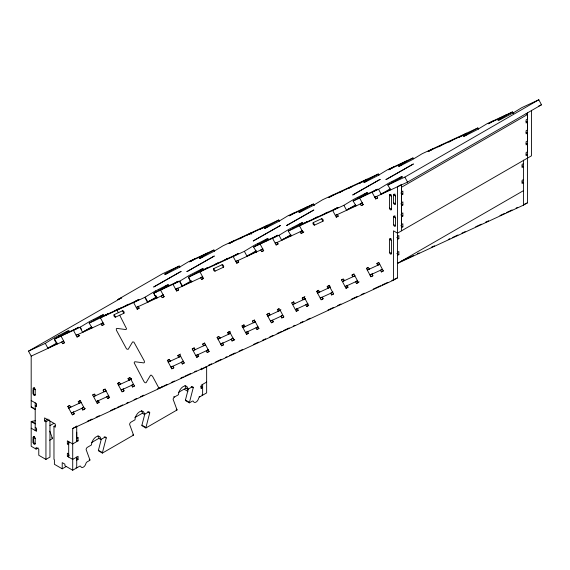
<?xml version="1.0" encoding="UTF-8"?>
<svg xmlns="http://www.w3.org/2000/svg" width="570" height="570" viewBox="0 0 570 570"><rect width="100%" height="100%" fill="white"/><g stroke="black" fill="none" stroke-linecap="round" stroke-linejoin="round"><path stroke-width="0.85" d="M35.205 443.667L33.195 442.512L33.195 437.354A1.418 0.819 60 0 1 34.2 436.777A1.418 0.819 60 0 1 35.205 438.515L35.205 443.667A1.418 0.819 60 0 1 34.2 444.251A1.418 0.819 60 0 1 33.195 442.512L33.195 438.644M33.195 389.844L33.195 393.706A1.418 0.819 60 0 0 34.2 395.452A1.418 0.819 60 0 0 35.205 394.868L35.205 389.716A1.418 0.819 60 0 0 34.2 387.971A1.418 0.819 60 0 0 33.195 388.555L33.195 393.706L35.205 394.868M76.729 432.231L76.722 438.515L78.062 437.739L78.062 440.831L72.711 443.93L67.353 440.838L67.353 443.93L68.692 444.7M66.234 466.488L62.215 468.804L62.215 462.619L64.895 464.165L64.895 465.711L72.711 470.222L72.711 428.505L393.492 280.184L393.492 230.829L397.511 233.151L397.511 186.753L401.529 184.431L401.529 230.829M527.435 158.139L527.435 112.618M531.454 110.295L531.454 155.824L397.511 233.151M144.837 413.92L141.93 425.17A1.895 1.09 -60 0 0 141.88 425.647L145.892 427.963A1.895 1.09 -60 0 1 145.948 427.493L149.725 412.865A1.895 1.09 -60 0 0 148.385 412.096L144.367 414.411A6.626 3.826 -60 0 0 139.678 411.704A6.626 3.826 -60 0 0 134.99 419.826L130.972 422.149A1.895 1.09 -60 0 0 129.632 424.465L133.401 434.732A1.895 1.097 -60 0 1 133.458 435.145L102.386 453.086L98.368 450.763A1.895 1.097 -60 0 1 98.425 450.293L101.253 439.32M104.203 436.827L106.212 437.988L102.443 452.608A1.895 1.097 -60 0 0 102.386 453.086M200.619 369.303L201.288 369.688L206.646 366.596L206.646 392.894L199.806 396.841A1.895 1.09 -60 0 0 198.731 398.081L198.168 399.634A3.791 2.187 -60 0 1 193.871 402.114L193.301 401.216A1.895 1.09 -60 0 0 192.225 401.216L189.404 402.847L185.385 400.525A1.895 1.097 -60 0 1 185.442 400.055L188.271 389.082M191.221 386.588L193.23 387.75L189.461 402.37A1.895 1.097 -60 0 0 189.404 402.847M57.427 343.974L54.528 339.093L79.95 327.337L89.839 321.352L101.759 315.281L102.899 314.839L100.555 316.371L103.868 314.868L89.191 323.069L92.084 327.95M89.191 323.069L144.83 297.341L154.698 291.363L166.639 285.278L167.779 284.843L165.435 286.375L168.749 284.872L154.491 292.83C152.924 293.244 156.814 298.274 157.071 297.889M154.071 293.065L179.486 281.316L189.375 275.331L201.296 269.254L202.443 268.819L200.091 270.351L203.405 268.848L189.147 276.806C187.908 277.07 190.957 282.734 191.841 281.801M156.422 296.885L147.516 302.342L144.83 297.341M191.385 280.689L182.172 286.318L179.486 281.316M214.562 251.256L213.885 250.009L199.229 258.182L202.521 256.7L200.177 258.238L201.317 257.797L213.258 251.712L223.127 245.734L278.766 220.013L279.442 221.26M188.727 277.041L244.366 251.32L254.234 245.342L266.176 239.258L267.323 238.823L264.972 240.355L268.285 238.844L253.607 247.045L256.5 251.933M253.607 247.045L279.022 235.296L288.912 229.311L300.832 223.233L301.979 222.799L299.628 224.331L302.941 222.827L288.263 231.021L291.156 235.909M356.036 205.905L353.144 201.025L378.558 189.276L388.448 183.291L400.368 177.213L401.515 176.771L399.164 178.31L402.477 176.8L387.799 185.001L390.692 189.881M34.92 408.84L35.589 409.224A1.895 1.097 -60 0 1 35.205 409.509L31.186 407.194L31.186 356.129L28.5 351.127L45.294 343.361L53.886 338.074L65.407 332.125L68.243 330.864L65.899 332.395L69.205 330.892L54.528 339.093M288.263 231.021L343.902 205.3L353.77 199.322L365.712 193.237L366.859 192.795L364.508 194.334L367.821 192.824L353.144 201.025M28.5 351.127L121.773 297.732L117.79 299.571L162.443 273.792L179.229 266.033L179.906 267.28M194.961 258.759L189.603 261.851L192.931 260.162M67.025 332.852L68.364 332.075L61.019 336.093L64.602 342.755L62.614 343.682L61.717 342.014L63.056 341.238M75.489 328.94L78.817 327.244L73.459 330.336L77.043 337.005L79.038 336.086L78.14 334.419M201.395 256.251L200.056 257.02L207.402 253.009M106.426 314.633L107.766 313.863L100.42 317.875L104.004 324.544L102.016 325.463L101.118 323.796L102.621 322.926M234.363 240.54L229.005 243.639L232.332 241.944M114.891 310.721L118.218 309.026L116.879 309.802M240.789 238.032L239.45 238.802L242.784 237.113M121.025 307.886L117.007 310.201L118.353 312.702M246.931 235.196L250.95 232.873M125.172 305.969L128.507 304.273L127.167 305.043M253.066 232.353L249.738 234.049L251.078 233.272L251.527 234.106M77.677 334.455L76.152 335.338L103.106 322.877M135.624 301.131L138.952 299.442L133.601 302.535L137.185 309.204L139.173 308.277L138.275 306.61M261.53 228.442L260.191 229.218L267.537 225.2M62.614 343.682L64.624 342.52M77.043 337.005L79.722 335.459M294.498 212.738L289.14 215.831L292.467 214.135M166.561 286.831L167.901 286.055L160.555 290.066L164.139 296.735L162.151 297.654L161.253 295.987L163.262 294.833M175.026 282.919L178.353 281.224L172.995 284.316L176.586 290.985L178.574 290.066L177.676 288.399M300.932 210.223L299.592 211L306.938 206.988M102.016 325.463L104.025 324.302M138.581 306.211L136.287 307.536L163.241 295.068M333.899 194.52L328.541 197.612L331.868 195.923M205.962 268.613L207.302 267.836L199.956 271.854L203.54 278.516L201.552 279.442L200.654 277.775L202.663 276.614M137.185 309.204L139.194 308.042M214.427 264.701L217.754 263.005L216.415 263.782M340.333 192.012L338.993 192.781L342.321 191.085M224.708 259.941L228.043 258.253L226.703 259.022M350.614 187.252L349.275 188.029L352.609 186.333M177.983 287.993L175.688 289.318L202.642 276.849M235.161 255.111L238.495 253.415L233.137 256.514L236.721 263.176L238.709 262.257L237.811 260.59M361.067 182.421L359.727 183.198L367.073 179.179M162.151 297.654L164.16 296.5M176.586 290.985L178.595 289.824M394.034 166.718L388.676 169.81L392.003 168.114M266.105 240.804L267.444 240.034L260.091 244.046L263.675 250.715L261.687 251.634L260.789 249.966L262.798 248.805M274.562 236.892L277.896 235.203L272.538 238.296L276.122 244.965L278.11 244.038L277.212 242.371M400.468 164.203L399.128 164.979L406.474 160.961M201.552 279.442L203.561 278.281M237.355 260.625L235.823 261.509L262.784 249.047M433.435 148.499L428.077 151.591L431.405 149.896M305.506 222.592L306.838 221.816L299.492 225.827L303.076 232.496L303.746 232.111M236.721 263.176L238.73 262.015M313.963 218.681L317.291 216.985L315.951 217.754M439.869 145.984L438.53 146.761L441.857 145.065M324.252 213.921L327.579 212.225L326.24 213.002M450.15 141.232L448.811 142.008L452.145 140.313M276.756 242.414L275.224 243.297L302.178 230.829M334.697 209.09L338.031 207.394L332.673 210.487L336.257 217.156L338.245 216.237L337.355 214.569M460.603 136.401L459.263 137.171L466.616 133.159M261.687 251.634L263.696 250.472M276.122 244.965L278.132 243.803M302.449 230.444L300.19 231.748L301.088 233.415L303.076 232.496M493.57 120.698L488.212 123.79L491.547 122.094M365.641 194.783L366.98 194.014L359.627 198.025L363.218 204.694L361.223 205.613L360.326 203.946L362.335 202.785M374.098 190.872L377.433 189.176L372.075 192.275L375.659 198.937L377.646 198.018L376.749 196.351M500.004 118.182L498.665 118.959L506.01 114.941M301.088 233.415L303.767 231.869M34.535 387.778L33.195 388.555L35.205 389.716L34.535 389.324M336.891 214.605L335.36 215.489L362.32 203.027M387.799 185.001L404.871 177.106L538.814 99.778L541.5 104.78L407.557 182.108L374.761 197.27L376.293 196.386M336.257 217.156L338.267 215.994M361.223 205.613L363.233 204.452M375.659 198.937L377.668 197.783M526.096 154.149L527.435 154.919L526.096 155.696L526.096 152.596L527.435 151.827L527.435 144.096L526.096 144.865L526.096 141.773L527.435 140.997L527.435 133.074L526.096 133.843L526.096 130.751L527.435 129.981L527.435 122.244L526.096 123.02L526.096 119.928L527.435 119.151L527.435 114.549L401.529 187.238L401.529 191.841L402.869 191.071L402.869 194.163L401.529 194.933L401.529 202.671L402.869 201.894L402.869 204.986L401.529 205.763L401.529 213.693L402.869 212.916L402.869 216.009L401.529 216.785L401.529 224.516L402.869 223.746L402.869 226.839L401.529 227.608M391.006 194.313L389.474 195.196L389.474 208.079A1.418 0.819 60 0 0 390.478 209.824A1.418 0.819 60 0 0 391.483 209.24L391.483 196.351A1.418 0.819 60 0 0 390.478 194.612A1.418 0.819 60 0 0 389.474 195.196L391.483 196.351M395.024 194.049L393.492 194.933L393.492 202.671A1.418 0.819 60 0 0 394.497 204.409A1.418 0.819 60 0 0 395.502 203.832L395.502 196.094A1.418 0.819 60 0 0 394.497 194.356A1.418 0.819 60 0 0 393.492 194.933L395.502 196.094M36.544 405.184L35.205 405.954L36.544 406.731L36.544 403.638L31.186 400.539M395.024 215.902L393.492 216.785L393.492 224.516A1.418 0.819 60 0 0 394.497 226.254A1.418 0.819 60 0 0 395.502 225.677L395.502 217.947A1.418 0.819 60 0 0 394.497 216.201A1.418 0.819 60 0 0 393.492 216.785L395.502 217.947M73.373 412.238L74.271 413.905L72.283 414.825L67.802 406.488L69.141 405.719M62.215 468.804L54.399 464.293L54.399 459.655L53.972 459.406L53.972 426.41L55.311 427.186L55.311 424.094L44.602 417.91L44.602 421.002L47.951 419.064M81.161 402.164L79.152 403.325L78.254 401.658L80.263 400.496M70.993 406.83L68.699 408.156L81.139 402.406M44.602 421.002L45.942 421.772L49.291 419.841M98.261 400.731L99.159 402.399L97.164 403.318L92.682 394.982L94.022 394.212M106.041 390.657L104.032 391.818L103.134 390.151L105.144 388.989M95.112 395.765L93.58 396.649L106.027 390.899M36.736 429.637L35.205 430.521L35.205 402.862M123.149 389.224L124.039 390.892L122.051 391.811L117.57 383.482L119.579 382.32M131.599 378.765L128.92 380.311L128.022 378.644L130.031 377.49M120.762 383.817L118.467 385.149L130.908 379.392M73.68 411.832L71.385 413.157L83.826 407.407M49.961 425.612L53.744 423.424M83.847 407.165L81.838 408.327L82.736 409.994L84.723 409.068L80.242 400.739L78.254 401.658M33.865 437.739L33.195 437.354L34.535 436.577M72.283 414.825L74.292 413.663M172.917 366.218L173.807 367.878L171.819 368.804L167.338 360.468L169.347 359.307M98.567 400.325L96.273 401.651L108.713 395.901M53.972 426.41L55.311 425.64M82.736 409.994L85.415 408.448M180.697 356.143L178.688 357.305L177.79 355.637L180.469 354.091M108.058 396.043L106.718 396.82L107.616 398.487L109.611 397.568L105.129 389.232L103.134 390.151M170.53 360.81L168.236 362.135L180.676 356.385M97.164 403.318L99.173 402.156M197.797 354.711L198.695 356.378L196.707 357.297L192.225 348.961L194.235 347.8M123.448 388.818L121.153 390.144L133.594 384.394M107.616 398.487L109.625 397.326M205.578 344.636L203.568 345.798L202.671 344.13L204.68 342.969M133.116 384.444L131.606 385.313L132.504 386.98L134.492 386.061L130.01 377.725L128.022 378.644M33.195 442.512L34.001 442.042M195.417 349.303L193.116 350.628L205.563 344.879M122.051 391.811L124.061 390.649M222.685 343.204L223.583 344.871L221.588 345.791L217.106 337.454L218.445 336.685M132.504 386.98L134.513 385.819M230.465 333.129L228.456 334.291L227.558 332.623L229.567 331.462M227.558 332.623L230.216 331.32M391.006 238.517L389.474 239.4L389.474 252.289A1.418 0.819 60 0 0 390.478 254.028A1.418 0.819 60 0 0 391.483 253.451L391.483 240.561A1.418 0.819 60 0 0 390.478 238.823A1.418 0.819 60 0 0 389.474 239.4L391.483 240.561M220.298 337.796L218.004 339.121L230.444 333.372M247.565 331.697L248.463 333.365L246.475 334.284L241.994 325.954L244.003 324.793M172.453 366.253L170.922 367.137L183.369 361.38M397.511 236.308L398.85 235.531L398.85 238.631L397.511 239.4M523.417 163.618L522.077 164.388L522.077 167.48L523.417 166.711L522.077 165.934M255.346 321.623L253.337 322.784L252.446 321.117L254.455 319.962M183.383 361.145L181.374 362.306L182.272 363.966L184.26 363.047L179.778 354.718L177.79 355.637M245.186 326.289L242.884 327.615L255.332 321.865M171.819 368.804L173.829 367.643M272.453 320.19L273.351 321.858L271.356 322.777L266.874 314.448L268.883 313.286M197.341 354.747L195.809 355.63L208.249 349.88M266.874 314.448L269.539 313.137M49.626 440.24L52.447 438.608A1.895 1.097 -60 0 0 52.39 438.202L49.797 431.141M182.272 363.966L184.281 362.812M280.903 309.731L278.224 311.277L277.326 309.617L278.666 308.84M208.271 349.638L206.262 350.799L207.152 352.467L209.147 351.54L204.666 343.211L202.671 344.13M35.611 420.696L31.571 421.394A1.895 1.097 -60 0 0 31.186 421.551L31.186 446.253L36.095 449.089L38.105 447.927M72.711 428.505L76.052 426.567M270.066 314.79L267.772 316.115L280.212 310.358M196.707 357.297L198.716 356.136M297.333 308.691L298.231 310.351L296.243 311.277L291.762 302.941L293.771 301.779M222.991 342.798L220.69 344.123L233.137 338.373M207.152 352.467L209.162 351.305M305.114 298.616L303.105 299.777L302.214 298.11L304.893 296.564M233.151 338.131L231.142 339.293L232.04 340.96L234.697 339.649M294.954 303.283L292.659 304.608L305.1 298.851M221.588 345.791L223.597 344.629M322.221 297.184L323.119 298.851L321.124 299.77L316.642 291.434L318.651 290.272M247.872 331.291L245.577 332.616L258.018 326.867M232.04 340.96L234.719 339.414M327.764 286.218L329.104 285.442M257.369 327.016L256.03 327.786L256.928 329.453L258.915 328.534L254.434 320.197L252.446 321.117M330.5 286.817L327.992 288.27L327.094 286.603L329.759 285.292M319.834 291.776L317.54 293.101L329.98 287.351M246.475 334.284L248.484 333.122M347.102 285.677L347.999 287.344L346.011 288.263L341.53 279.927L342.869 279.158M271.99 320.226L270.458 321.117L282.905 315.36M256.928 329.453L258.93 328.291M354.889 275.602L352.88 276.764L351.982 275.096L353.991 273.935M282.25 315.509L280.91 316.279L281.808 317.946L283.796 317.027L279.321 308.691L277.326 309.617M344.722 280.269L342.428 281.594L354.868 275.844M271.356 322.777L273.365 321.623M371.989 274.17L372.887 275.837L370.892 276.756L366.41 268.427L367.75 267.651M296.877 308.726L295.346 309.61L307.786 303.853M281.808 317.946L283.817 316.785M379.77 264.095L377.76 265.257L376.863 263.589L378.872 262.435M307.807 303.618L305.798 304.772L306.696 306.439L308.684 305.52L304.202 297.191L302.214 298.11M397.511 252.289L398.85 251.513L398.85 254.612L397.511 255.381M523.417 179.6L522.077 180.369L522.077 183.469L523.417 182.692L522.077 181.916M369.602 268.762L367.308 270.087L379.748 264.338M296.243 311.277L298.252 310.116M67.353 443.93L69.362 442.769M321.758 297.219L320.226 298.103L332.673 292.353M306.696 306.439L308.705 305.285M332.944 291.968L330.678 293.272L331.576 294.939L333.571 294.013L329.089 285.684M321.124 299.77L323.133 298.609M347.408 285.271L345.114 286.596L357.554 280.846M36.095 449.089L36.095 447.536L38.774 449.089L38.774 455.273L45.942 459.406L49.953 457.09L49.953 421.202M331.576 294.939L333.585 293.778M357.575 280.604L355.566 281.765L356.464 283.433L358.452 282.513L353.97 274.177L351.982 275.096M346.011 288.263L348.021 287.102M372.296 273.764L370.001 275.089L382.442 269.339M356.464 283.433L359.143 281.886M381.786 269.489L380.447 270.258L381.344 271.926L383.339 271.007L378.858 262.67L376.863 263.589M370.892 276.756L372.901 275.595M381.344 271.926L383.353 270.764M397.511 263.368L523.417 190.679M68.692 453.984L67.353 453.207L67.353 456.299L69.362 455.145M91.35 442.705L98.845 438.373L100.854 439.534L104.873 437.211A1.895 1.09 -60 0 1 106.212 437.988M134.855 417.582L142.358 413.25L144.367 414.411M178.574 392.345L185.863 388.134L187.872 389.296L191.891 386.973A1.895 1.09 -60 0 1 193.23 387.75M145.892 427.963L176.971 410.022A1.895 1.097 -60 0 0 176.914 409.616L173.138 399.349A1.895 1.09 -60 0 1 174.477 397.026L178.496 394.704A6.626 3.826 -60 0 1 183.184 386.588A6.626 3.826 -60 0 1 187.872 389.296M206.646 382.064L201.288 385.156L201.288 388.248L200.619 387.864M76.722 460.168L78.062 459.392L78.062 456.299L72.711 459.399L67.353 456.299M201.288 388.248L202.628 387.479L200.619 386.318M393.492 280.184L397.511 277.861L397.511 232.838M397.347 263.461L523.417 205.171L527.435 202.856L527.435 157.904M72.711 470.222L79.551 466.267A1.895 1.097 -60 0 1 80.627 466.274L81.189 467.172A3.791 2.187 -60 0 0 85.486 464.685L86.056 463.139A1.895 1.097 -60 0 1 87.124 461.892L89.953 460.261A1.888 1.09 -60 0 0 89.896 459.855L86.127 449.588A1.895 1.09 -60 0 1 87.467 447.265L91.478 444.942A6.626 3.826 -60 0 1 96.166 436.827A6.626 3.826 -60 0 1 100.854 439.534M179.229 266.033L164.566 274.206L167.865 272.724L165.514 274.256L166.661 273.821L178.581 267.743L188.47 261.758L213.885 250.009M278.766 220.013L264.11 228.185L267.401 226.703L265.057 228.235L266.197 227.801L278.124 221.723L288.007 215.738L313.429 203.989L314.319 205.656M313.429 203.989L298.751 212.183L302.064 210.679L299.713 212.211L300.86 211.776L312.795 205.692L322.663 199.714L378.309 173.985L378.979 175.239M378.309 173.985L363.632 182.186L366.945 180.683L364.593 182.215L365.741 181.773L377.661 175.703L387.55 169.718L412.965 157.961L413.414 158.795M412.965 157.961L398.288 166.162L401.601 164.659L399.249 166.191L400.397 165.756L412.331 159.664L422.206 153.693L477.845 127.965L478.515 129.219M477.845 127.965L463.168 136.166L466.481 134.655L464.13 136.194L465.277 135.753L477.197 129.675L487.086 123.697L512.501 111.941L513.399 113.608M512.501 111.941L497.838 120.113L501.137 118.638L498.786 120.17L501.621 118.909L513.15 112.96L521.742 107.673L538.814 99.778M91.514 326.895L82.636 332.339L79.95 327.337M390.129 188.827L381.252 194.27L378.558 189.276M56.886 342.905L47.98 348.363L45.294 343.361M355.495 204.837L346.589 210.294L343.902 205.3M256.286 250.679L247.052 256.322L244.366 251.32M290.921 234.669L281.708 240.298L279.022 235.296M190.943 261.081L203.383 255.324M230.344 242.863L263.518 227.523M290.479 215.061L302.919 209.304M329.88 196.842L363.054 181.502M390.015 169.034L402.456 163.284M429.417 150.822L462.598 135.482M489.552 123.013L501.992 117.263M538.657 106.091L541.5 104.78M65.037 333.771L77.477 328.021M104.438 315.552L137.612 300.212M164.573 287.75L177.013 281.993M203.974 269.532L237.156 254.191M264.11 241.73L276.557 235.973M303.511 223.511L336.692 208.171M363.646 195.702L376.093 189.953M114.207 314.619L122.5 310.785A1.418 0.819 60 0 1 123.918 311.69A1.418 0.819 60 0 1 123.847 313.286L115.546 317.12A1.418 0.819 60 0 1 114.128 316.215A1.418 0.819 60 0 1 114.207 314.619L115.546 317.12M213.743 268.598L222.036 264.765A1.418 0.819 60 0 1 223.454 265.67A1.418 0.819 60 0 1 223.383 267.266L215.09 271.099A1.418 0.819 60 0 1 213.665 270.194A1.418 0.819 60 0 1 213.743 268.598L215.09 271.099M313.279 222.578L321.573 218.745A1.418 0.819 60 0 1 322.99 219.649A1.418 0.819 60 0 1 322.919 221.245L314.626 225.079A1.418 0.819 60 0 1 313.208 224.174A1.418 0.819 60 0 1 313.279 222.578L314.626 225.079M48.058 347.864L56.893 343.774M84.538 330.999L91.663 327.7M147.844 301.73L157.349 297.333M184.074 284.979L191.997 281.316M247.38 255.709L256.094 251.676M282.82 239.322L290.743 235.659M347.707 209.318L355.63 205.656M380.767 194.035L390.35 189.603M31.186 356.129L63.705 341.088M67.802 406.488L69.789 405.569L70.687 407.236M92.682 394.982L94.677 394.062L95.575 395.73M117.57 383.482L119.558 382.555L120.455 384.223M167.338 360.468L169.326 359.549L170.223 361.216M192.225 348.961L194.213 348.042L195.111 349.709M217.106 337.454L219.101 336.535L219.992 338.202M241.994 325.954L243.981 325.028L244.879 326.695M291.762 302.941L293.75 302.022L294.647 303.689M316.642 291.434L318.637 290.515L319.535 292.182M341.53 279.927L343.518 279.008L344.415 280.675M366.41 268.427L368.405 267.501L369.303 269.168M129.091 379.77L131.399 378.708M228.627 333.749L230.166 333.037M243.376 326.931L244.915 326.218M303.283 299.236L304.822 298.523M318.031 292.417L319.57 291.705M401.366 261.145L406.211 258.901M407.828 258.153L413.485 255.538M417.525 253.671L419.142 252.923M431.269 247.316L434.497 245.827M448.234 239.471L449.851 238.723M452.281 237.605L457.938 234.99M461.978 233.116L465.205 231.627M475.715 226.767L481.372 224.153M485.412 222.286L488.647 220.79M499.961 215.56L504.806 213.315M506.424 212.567L512.081 209.952M516.121 208.086L517.738 207.338M523.395 204.723L527.435 202.856M87.224 421.33L92.069 419.085M96.109 417.219L99.344 415.722M110.651 410.5L115.496 408.255M117.114 407.507L122.764 404.892M126.804 403.026L128.421 402.285M134.071 399.67L136.494 398.544M140.534 396.677L143.761 395.188M157.498 388.84L159.921 387.714M161.531 386.973L163.148 386.225L159.13 388.541L152.568 376.343L151.25 375.117L150.53 375.231L146.062 382.734L145.058 382.734L144.018 381.629L134.142 362.784L134.762 361.715L143.904 362.919L144.516 362.171L144.182 360.739L133.893 342.086L132.603 341.9L128.136 349.396L126.561 348.947L116.394 330.194L116.294 328.84L116.836 328.377L125.984 329.581L126.59 328.84L119.7 315.203M163.96 385.847L167.188 384.358M171.228 382.484L174.463 380.995M180.932 378.003L183.355 376.884M184.972 376.136L190.629 373.521M194.669 371.647L196.287 370.906M208.406 365.299L211.641 363.803M215.681 361.936L221.338 359.321M225.378 357.454L226.995 356.706M229.418 355.58L235.075 352.965M239.115 351.099L242.35 349.602M253.664 344.373L258.509 342.128M262.549 340.262L265.784 338.772M269.824 336.899L273.059 335.409M277.098 333.536L281.951 331.298M283.561 330.55L289.218 327.935M293.265 326.061L294.875 325.32M300.533 322.698L302.962 321.58M307.002 319.713L310.23 318.217M328.014 309.995L333.671 307.38M337.711 305.513L340.945 304.017M351.448 299.165L357.105 296.543M361.145 294.676L364.38 293.18M373.272 289.076L380.539 285.713M382.156 284.964L387.814 282.349M391.854 280.476L397.511 277.861M526.096 113.779L527.435 114.549M526.096 121.474L527.435 122.244M526.096 132.297L527.435 133.074M526.096 143.319L527.435 144.096M400.86 193.002L402.869 194.163M400.86 203.832L402.869 204.986M393.492 202.671L395.502 203.832M389.474 208.079L391.483 209.24M400.86 214.847L402.869 216.009M400.86 225.677L402.869 226.839M393.492 224.516L395.502 225.677M396.841 237.469L398.85 238.631M396.841 253.451L398.85 254.612M389.474 252.289L391.483 253.451M201.958 394.825L202.628 395.209L202.628 384.387M199.137 396.456L199.806 396.841M184.324 389.281L187.879 391.334M185.442 400.047L188.791 401.985M173.807 396.642L174.477 397.026M176.244 409.224L176.914 409.616M176.301 409.638L176.971 410.022M147.715 411.704L149.725 412.865M141.93 425.17L145.279 427.101M132.789 434.76L133.458 435.145M32.241 407.293L33.58 408.07M77.392 437.354L78.062 437.739M98.425 450.293L101.773 452.224M76.722 440.061L78.062 440.831M31.571 421.394L34.92 423.325M31.186 421.551L35.205 423.873A1.895 1.097 -60 0 1 35.589 423.717M35.205 427.436L36.544 428.205L36.544 431.298L31.186 428.205M51.72 437.817L52.39 438.202M89.226 459.47L89.896 459.855M76.722 458.622L78.062 459.392M33.195 437.354L35.205 438.515M76.052 467.514L76.722 467.899L76.722 457.076M404.871 177.106L407.557 182.108M392.196 181.531L392.873 182.778M357.54 197.555L358.209 198.802M321.573 218.745L322.919 221.245M292.659 227.551L293.329 228.805M258.003 243.575L258.673 244.822M255.36 250.871L256.179 252.396M268.869 313.529L269.76 315.196M222.036 264.765L223.383 267.266M199.885 257.768L200.327 258.602M229.546 331.704L234.028 340.041M188.698 277.854L190.487 281.188M179.828 281.117L180.726 282.784M181.167 283.618L182.065 285.285M158.467 289.596L159.137 290.85M155.482 290.978L156.08 292.089M156.109 295.83L157.185 297.825M153.594 293.044L155.831 297.212M145.172 297.141L147.409 301.302M122.5 310.785L123.847 313.286M105.778 314.783L106.227 315.616M93.587 319.599L94.257 320.846M80.292 327.137L81.631 329.638M58.931 335.616L59.601 336.87M54.506 339.898L55.846 342.399M523.417 160.149L523.417 205.171M201.288 368.142L201.288 369.688M76.729 425.947L76.722 441.607M68.692 441.607L68.692 457.076M45.942 421.772L45.942 459.406M184.972 385.47A6.626 3.826 -60 0 1 185.863 388.134M141.46 410.585A6.626 3.826 -60 0 1 142.358 413.25M97.954 435.708A6.626 3.826 -60 0 1 98.845 438.373M31.571 406.909A1.895 1.097 -60 0 1 31.186 407.194M153.75 286.959L181.053 271.42L153.75 286.959M186.932 271.619L214.227 256.072L186.932 271.619M253.287 240.939L280.59 225.392L253.287 240.939M286.468 225.599L313.764 210.052L286.468 225.599M352.823 194.919L380.126 179.372L352.823 194.919M386.004 179.578L413.307 164.032L386.004 179.578"/></g></svg>
